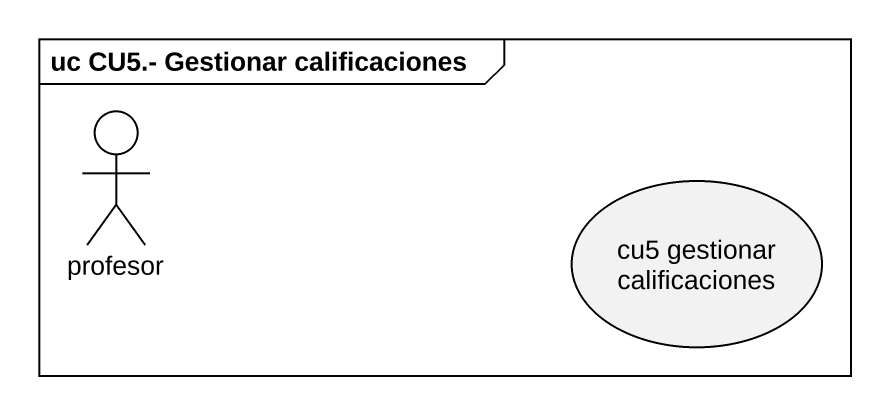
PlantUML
@startuml
mainframe uc CU5.- Gestionar calificaciones
actor profesor
usecase "cu5 gestionar calificaciones" as cu5_gestionar_calificaciones
@enduml
